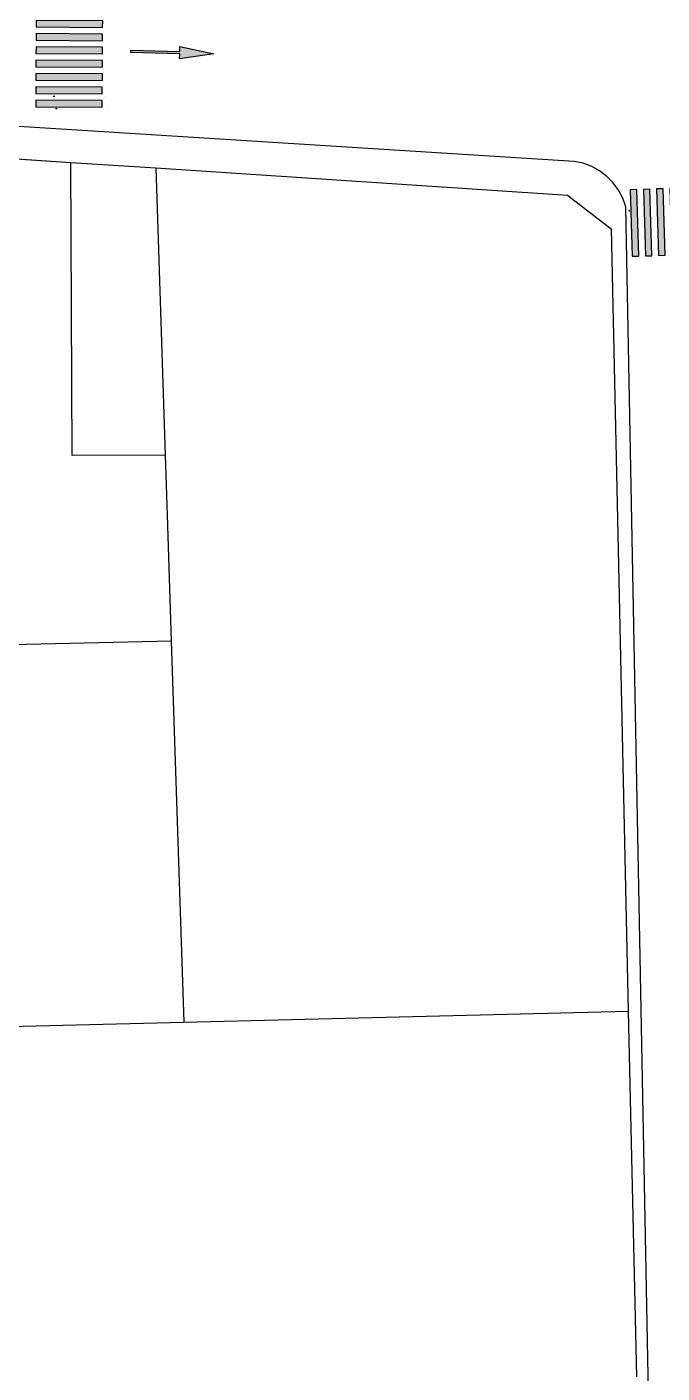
# Model space of a CAD drawing. Header units: metres. Extents: x 668617 to 675126, y 2286318 to 2293677.
# Drawn here: x 669964.7 to 670002.9, y 2287366.5 to 2287447.4 of the extents above; entities that cross this region are included whole.
import ezdxf

# ---------------------------------------------------------------- set-up
doc = ezdxf.new("R2010")
doc.units = ezdxf.units.M
doc.header["$MEASUREMENT"] = 0
doc.linetypes.add('ACAD_ISO07W100', pattern=[3, 0, -3])
for name, color, linetype in [('DMTG-PB-BANQUETAS', 251, 'Continuous'), ('DMTG-PB-LOTIFICACION', 253, 'Continuous'), ('DMTG-PB-MANZANAS', 251, 'Continuous'), ('DMTG-SH-FLECHA FRENTE', 252, 'Continuous'), ('DMTG-SH-PASO PEATONAL', 253, 'Continuous')]:
    doc.layers.add(name, color=color, linetype=linetype)

# ---------------------------------------------------------------- blocks, each defined once
blk = doc.blocks.new('*U315')
at = {"transparency": 33554687}
h = blk.add_hatch(color=252, dxfattribs=at)
h.dxf.hatch_style = 1
h.paths.add_polyline_path([(0.4793026880425685, 9.688150955328602), (0.4990677473428075, 10.0876623349298), (-3.49604604866924, 10.2853129279322), (-3.51581110796948, 9.885801548330994)])
h = blk.add_hatch(color=252, dxfattribs=at)
h.dxf.hatch_style = 1
h.paths.add_polyline_path([(0.4397725694420903, 8.889128196126196), (0.4595376287423293, 9.288639575727398), (-3.535576167269718, 9.486290168729791), (-3.555341226569958, 9.086778789128587)])
h = blk.add_hatch(color=252, dxfattribs=at)
h.dxf.hatch_style = 1
h.paths.add_polyline_path([(0.400242450841612, 8.090105436923789), (0.4200075101418511, 8.489616816524991), (-3.575106285870196, 8.687267409527385), (-3.594871345170436, 8.28775602992618)])
h = blk.add_hatch(color=252, dxfattribs=at)
h.dxf.hatch_style = 1
h.paths.add_polyline_path([(0.3607123322411337, 7.291082677721382), (0.3804773915413728, 7.690594057322586), (-3.614636404470675, 7.888244650324978), (-3.634401463770915, 7.488733270723775)])
h = blk.add_hatch(color=252, dxfattribs=at)
h.dxf.hatch_style = 1
h.paths.add_polyline_path([(0.3211822136406555, 6.492059918518976), (0.3409472729408946, 6.891571298120179), (-3.654166523071153, 7.089221891122572), (-3.673931582371393, 6.689710511521368)])
h = blk.add_hatch(color=252, dxfattribs=at)
h.dxf.hatch_style = 1
h.paths.add_polyline_path([(0.2816520950401773, 5.693037159316569), (0.3014171543404163, 6.092548538917772), (-3.693696641671631, 6.290199131920165), (-3.713461700971871, 5.890687752318962)])
h = blk.add_hatch(color=252, dxfattribs=at)
h.dxf.hatch_style = 1
h.paths.add_polyline_path([(0.242121976439699, 4.894014400114161), (0.261887035739938, 5.293525779715364), (-3.733226760272109, 5.491176372717756), (-3.752991819572349, 5.091664993116553)])
h = blk.add_hatch(color=252, dxfattribs=at)
h.dxf.hatch_style = 1
h.paths.add_polyline_path([(0.2025918578392208, 4.094991640911754), (0.2223569171394598, 4.494503020512957), (-3.772756878872588, 4.69215361351535), (-3.792521938172828, 4.292642233914147)])
h = blk.add_hatch(color=252, dxfattribs=at)
h.dxf.hatch_style = 1
h.paths.add_polyline_path([(0.1630617392387425, 3.295968881709347), (0.1828267985389816, 3.69548026131055), (-3.812286997473066, 3.893130854312942), (-3.832052056773306, 3.493619474711739)])
h = blk.add_hatch(color=252, dxfattribs=at)
h.dxf.hatch_style = 1
h.paths.add_polyline_path([(0.1235316206382643, 2.49694612250694), (0.1432966799385033, 2.896457502108143), (-3.851817116073544, 3.094108095110535), (-3.871582175373784, 2.694596715509332)])
h = blk.add_hatch(color=252, dxfattribs=at)
h.dxf.hatch_style = 1
h.paths.add_polyline_path([(0.08400150203778603, 1.697923363304533), (0.1037665613380251, 2.097434742905736), (-3.891347234674023, 2.295085335908128), (-3.911112293974262, 1.895573956306925)])
h = blk.add_hatch(color=252, dxfattribs=at)
h.dxf.hatch_style = 1
h.paths.add_polyline_path([(0.04447138343730778, 0.8989006041021259), (0.06423644273754683, 1.298411983703329), (-3.9308773532745, 1.496062576705722), (-3.95064241257474, 1.096551197104518)])
h = blk.add_hatch(color=252, dxfattribs=at)
h.dxf.hatch_style = 1
h.paths.add_polyline_path([(0.004941264836829531, 0.09987784489971899), (0.02470632413706859, 0.4993892245009225), (-3.970407471874979, 0.6970398175033146), (-3.990172531175219, 0.2975284379021113)])
for points in [[(0.4793026880425685, 9.688150955328602), (0.4990677473428075, 10.0876623349298), (-3.49604604866924, 10.2853129279322), (-3.51581110796948, 9.885801548330994)], [(0.4397725694420903, 8.889128196126196), (0.4595376287423293, 9.288639575727398), (-3.535576167269718, 9.486290168729791), (-3.555341226569958, 9.086778789128587)], [(0.400242450841612, 8.090105436923789), (0.4200075101418511, 8.489616816524991), (-3.575106285870196, 8.687267409527385), (-3.594871345170436, 8.28775602992618)], [(0.3607123322411337, 7.291082677721382), (0.3804773915413728, 7.690594057322586), (-3.614636404470675, 7.888244650324978), (-3.634401463770915, 7.488733270723775)], [(0.3211822136406555, 6.492059918518976), (0.3409472729408946, 6.891571298120179), (-3.654166523071153, 7.089221891122572), (-3.673931582371393, 6.689710511521368)], [(0.2816520950401773, 5.693037159316569), (0.3014171543404163, 6.092548538917772), (-3.693696641671631, 6.290199131920165), (-3.713461700971871, 5.890687752318962)], [(0.242121976439699, 4.894014400114161), (0.261887035739938, 5.293525779715364), (-3.733226760272109, 5.491176372717756), (-3.752991819572349, 5.091664993116553)], [(0.2025918578392208, 4.094991640911754), (0.2223569171394598, 4.494503020512957), (-3.772756878872588, 4.69215361351535), (-3.792521938172828, 4.292642233914147)], [(0.1630617392387425, 3.295968881709347), (0.1828267985389816, 3.69548026131055), (-3.812286997473066, 3.893130854312942), (-3.832052056773306, 3.493619474711739)], [(0.1235316206382643, 2.49694612250694), (0.1432966799385033, 2.896457502108143), (-3.851817116073544, 3.094108095110535), (-3.871582175373784, 2.694596715509332)], [(0.08400150203778603, 1.697923363304533), (0.1037665613380251, 2.097434742905736), (-3.891347234674023, 2.295085335908128), (-3.911112293974262, 1.895573956306925)], [(0.04447138343730778, 0.8989006041021259), (0.06423644273754683, 1.298411983703329), (-3.9308773532745, 1.496062576705722), (-3.95064241257474, 1.096551197104518)], [(0.004941264836829531, 0.09987784489971899), (0.02470632413706859, 0.4993892245009225), (-3.970407471874979, 0.6970398175033146), (-3.990172531175219, 0.2975284379021113)]]:
    blk.add_lwpolyline(points, close=True)
at = {"layer": 'Defpoints', "color": 255, "linetype": 'ACAD_ISO07W100'}
for p, q in [((-2.91579206233568, 0.9009696372128992), (0.1804211295736566, 0.7477904276360459)), ((-2.796579657196664, 0.1383554151010923), (0.2996335347126732, -0.0148237944757617))]:
    blk.add_line(p, q, dxfattribs=at)
blk = doc.blocks.new('*U60')
blk.add_hatch(color=252).paths.add_polyline_path([(-2.062870744151537, 9.788348298549295), (-2.437870744151537, 7.73834829920122), (-2.137870744221386, 7.738348298735559), (-2.137870743988555, 4.788348298549294), (-1.987870744198102, 4.788348299014955), (-1.987870744198102, 7.738348298735559), (-1.687870744151536, 7.738348298735559)])
at = {"color": 252}
blk.add_lwpolyline([(-2.062870744151537, 9.788348298549295), (-2.437870744151537, 7.73834829920122), (-2.137870744221386, 7.738348298735559), (-2.137870743988555, 4.788348298549294), (-1.987870744198102, 4.788348299014955), (-1.987870744198102, 7.738348298735559), (-1.687870744151536, 7.738348298735559), (-2.062870744151537, 9.788348298549295)], dxfattribs=at)
blk = doc.blocks.new('*U343')
at = {"transparency": 33554687}
h = blk.add_hatch(color=252, dxfattribs=at)
h.dxf.hatch_style = 1
h.paths.add_polyline_path([(0.3211822136406967, 6.492059918518973), (0.3409472729409357, 6.891571298120176), (-3.654166523071112, 7.089221891122568), (-3.673931582371352, 6.689710511521366)])
h = blk.add_hatch(color=252, dxfattribs=at)
h.dxf.hatch_style = 1
h.paths.add_polyline_path([(0.2816520950402133, 5.693037159316567), (0.3014171543404523, 6.09254853891777), (-3.693696641671595, 6.290199131920161), (-3.713461700971835, 5.890687752318959)])
h = blk.add_hatch(color=252, dxfattribs=at)
h.dxf.hatch_style = 1
h.paths.add_polyline_path([(0.2421219764397299, 4.89401440011416), (0.261887035739969, 5.293525779715363), (-3.733226760272078, 5.491176372717755), (-3.752991819572318, 5.091664993116552)])
h = blk.add_hatch(color=252, dxfattribs=at)
h.dxf.hatch_style = 1
h.paths.add_polyline_path([(0.2025918578392465, 4.094991640911752), (0.2223569171394856, 4.494503020512956), (-3.772756878872562, 4.692153613515348), (-3.792521938172802, 4.292642233914145)])
h = blk.add_hatch(color=252, dxfattribs=at)
h.dxf.hatch_style = 1
h.paths.add_polyline_path([(0.1630617392387631, 3.295968881709346), (0.1828267985390022, 3.69548026131055), (-3.812286997473045, 3.893130854312941), (-3.832052056773285, 3.493619474711738)])
h = blk.add_hatch(color=252, dxfattribs=at)
h.dxf.hatch_style = 1
h.paths.add_polyline_path([(0.1235316206382797, 2.496946122506939), (0.1432966799385188, 2.896457502108143), (-3.851817116073529, 3.094108095110535), (-3.871582175373768, 2.694596715509332)])
h = blk.add_hatch(color=252, dxfattribs=at)
h.dxf.hatch_style = 1
h.paths.add_polyline_path([(0.08400150203779633, 1.697923363304533), (0.1037665613380354, 2.097434742905736), (-3.891347234674012, 2.295085335908128), (-3.911112293974252, 1.895573956306925)])
h = blk.add_hatch(color=252, dxfattribs=at)
h.dxf.hatch_style = 1
h.paths.add_polyline_path([(0.04447138343731293, 0.8989006041021257), (0.06423644273755198, 1.298411983703329), (-3.930877353274496, 1.496062576705721), (-3.950642412574735, 1.096551197104518)])
h = blk.add_hatch(color=252, dxfattribs=at)
h.dxf.hatch_style = 1
h.paths.add_polyline_path([(0.004941264836829531, 0.09987784489971899), (0.02470632413706859, 0.4993892245009225), (-3.970407471874979, 0.6970398175033146), (-3.990172531175219, 0.2975284379021113)])
for points in [[(0.3211822136406967, 6.492059918518973), (0.3409472729409357, 6.891571298120176), (-3.654166523071112, 7.089221891122568), (-3.673931582371352, 6.689710511521366)], [(0.2816520950402133, 5.693037159316567), (0.3014171543404523, 6.09254853891777), (-3.693696641671595, 6.290199131920161), (-3.713461700971835, 5.890687752318959)], [(0.2421219764397299, 4.89401440011416), (0.261887035739969, 5.293525779715363), (-3.733226760272078, 5.491176372717755), (-3.752991819572318, 5.091664993116552)], [(0.2025918578392465, 4.094991640911752), (0.2223569171394856, 4.494503020512956), (-3.772756878872562, 4.692153613515348), (-3.792521938172802, 4.292642233914145)], [(0.1630617392387631, 3.295968881709346), (0.1828267985390022, 3.69548026131055), (-3.812286997473045, 3.893130854312941), (-3.832052056773285, 3.493619474711738)], [(0.1235316206382797, 2.496946122506939), (0.1432966799385188, 2.896457502108143), (-3.851817116073529, 3.094108095110535), (-3.871582175373768, 2.694596715509332)], [(0.08400150203779633, 1.697923363304533), (0.1037665613380354, 2.097434742905736), (-3.891347234674012, 2.295085335908128), (-3.911112293974252, 1.895573956306925)], [(0.04447138343731293, 0.8989006041021257), (0.06423644273755198, 1.298411983703329), (-3.930877353274496, 1.496062576705721), (-3.950642412574735, 1.096551197104518)], [(0.004941264836829531, 0.09987784489971899), (0.02470632413706859, 0.4993892245009225), (-3.970407471874979, 0.6970398175033146), (-3.990172531175219, 0.2975284379021113)]]:
    blk.add_lwpolyline(points, close=True)
at = {"layer": 'Defpoints', "color": 255, "linetype": 'ACAD_ISO07W100'}
for p, q in [((-0.7295617673003669, 3.369733669852753), (0.3137885877793272, 0.4505865278684593)), ((-2.796579657196664, 0.1383554151010923), (0.2996335347126732, -0.0148237944757617))]:
    blk.add_line(p, q, dxfattribs=at)

msp = doc.modelspace()

# ---------------------------------------------------------------- linework, layer by layer
at = {"layer": 'DMTG-PB-BANQUETAS'}
msp.add_lwpolyline([(670002.8232378348, 2287328.581960273), (670000.754534518, 2287436.608172307), (670000.571333501, 2287437.123538572), (670000.3158908689, 2287437.606437176), (669999.9931400553, 2287438.047831459), (669999.6100070588, 2287438.437670024), (669999.1734326395, 2287438.767901422), (669998.6953721839, 2287439.032437244), (669998.1827738339, 2287439.224226011), (669997.6486150917, 2287439.340171853), (669933.0387485742, 2287443.390174519)], dxfattribs=at)
at = {"layer": 'DMTG-PB-LOTIFICACION'}
for p, q in [((669936.1296796794, 2287441.351901562), (669967.3687749797, 2287439.274421163)), ((669967.3687749797, 2287439.274421163), (669972.4702140252, 2287438.946062112)), ((669967.4435314595, 2287421.654579748), (669967.3687749797, 2287439.274421163)), ((669972.4702140252, 2287438.946062112), (669997.247415823, 2287437.301169691)), ((669972.4702140252, 2287438.946062112), (669973.0434810577, 2287421.678338902)), ((669997.247415823, 2287437.301169691), (669999.8659625981, 2287435.292261334)), ((669999.8659625981, 2287435.292261334), (670000.2361342553, 2287418.753683012)), ((669973.0434810577, 2287421.678338902), (669967.4435314595, 2287421.654579748)), ((669973.0434810577, 2287421.678338902), (669973.1587538996, 2287418.078795572)), ((670000.2361342553, 2287418.753683012), (670000.8955320186, 2287388.256206155)), ((669973.1587538996, 2287418.078795572), (669973.4108692037, 2287410.509797101)), ((669936.8439985315, 2287409.694647283), (669973.4108692037, 2287410.509797101)), ((669973.4108692037, 2287410.509797101), (669974.1681060853, 2287387.592803575)), ((669974.1681060853, 2287387.592803575), (670000.8955320186, 2287388.256206155)), ((670000.8955320186, 2287388.256206155), (670001.3887830966, 2287366.278101065)), ((669963.6591340741, 2287387.328214714), (669974.1681060853, 2287387.592803575))]:
    msp.add_line(p, q, dxfattribs=at)
at = {"layer": 'DMTG-PB-MANZANAS'}
msp.add_lwpolyline([(669938.015586516, 2287357.469147941), (669937.6730939763, 2287372.197827408), (669937.2786797934, 2287389.736311876), (669936.8439985315, 2287409.694647283), (669936.1296796794, 2287441.351901562), (669967.3687749797, 2287439.274421163), (669972.4702140252, 2287438.946062112), (669997.247415823, 2287437.301169691), (669999.8659625981, 2287435.292261334), (670000.2361342553, 2287418.753683012), (670000.8955320186, 2287388.256206155), (670001.3887830966, 2287366.278101065)], dxfattribs=at)

# ---------------------------------------------------------------- block references
at = {"layer": 'DMTG-SH-FLECHA FRENTE', "xscale": -1, "rotation": 268.3759416037486}
msp.add_blockref('*U60', (669966.2403759479, 2287448.152122743), dxfattribs=at)
at = {"layer": 'DMTG-SH-PASO PEATONAL', "color": 252, "true_color": 0x939598}
for name, p, rotation in [('*U315', (669969.2515312688, 2287442.495786587), 2.51079645951794), ('*U343', (670001.0230057316, 2287433.63032192), 274.5571489494237)]:
    msp.add_blockref(name, p, dxfattribs=dict(at, rotation=rotation))

doc.saveas('drawing.dxf')
